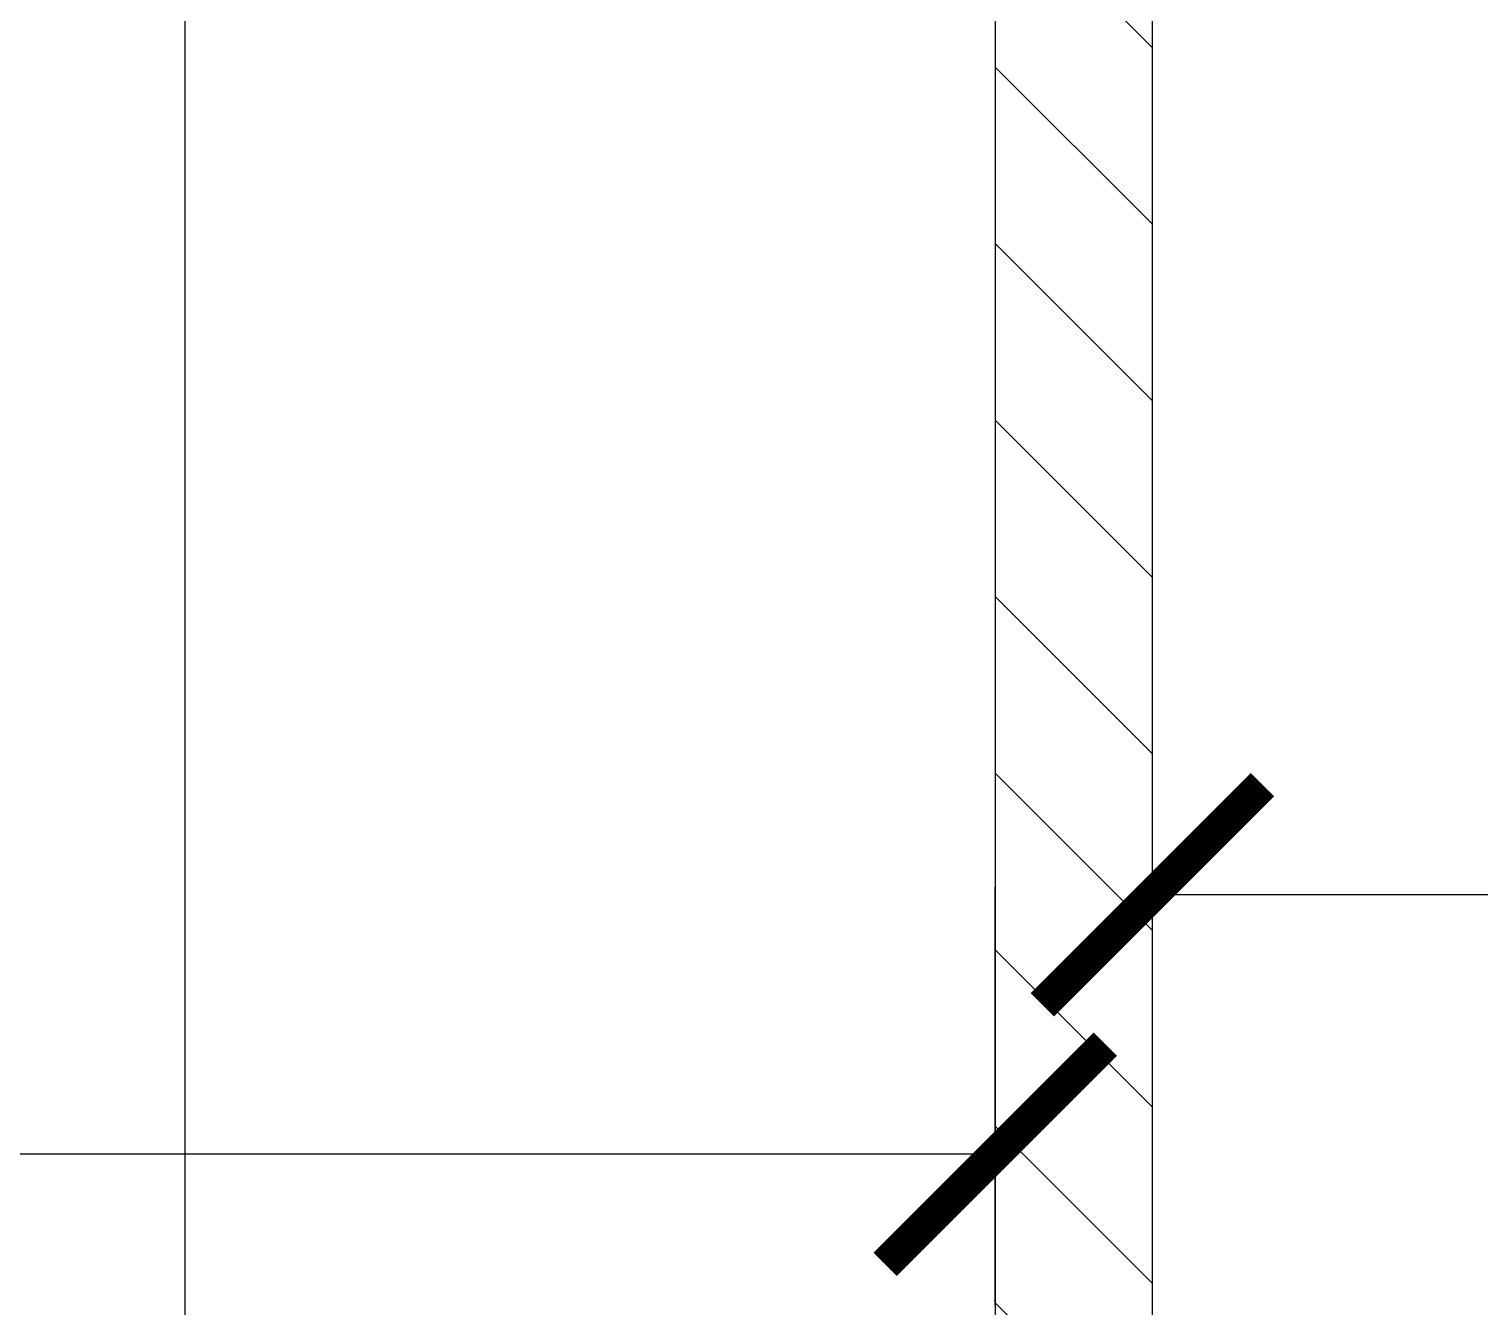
# Model space of a CAD drawing. Header units: millimetres. Extents: x -26398 to 135532, y -376633 to 43268.
# Drawn here: x 18008.1 to 18100.4, y -358641.8 to -358560.5 of the extents above; entities that cross this region are included whole.
import ezdxf

# ---------------------------------------------------------------- set-up
doc = ezdxf.new("R2010")
doc.units = ezdxf.units.MM
for name, color, linetype in [('DIM', 7, 'Continuous'), ('DIM @ 10', 7, 'Continuous'), ('DIM @ 4.5', 7, 'Continuous'), ('DIM @ 5', 7, 'Continuous'), ('DIM @ 8', 7, 'Continuous'), ('TƯỜNG', 52, 'Continuous')]:
    doc.layers.add(name, color=color, linetype=linetype)
doc.styles.get("Standard").update_dxf_attribs({"font": 'arial.ttf'})
doc.dimstyles.new('SCALE dimmatbang', dxfattribs={"dimscale": 70, "dimtxt": 2.7, "dimasz": 1.4, "dimexe": 1.7, "dimexo": 0.7, "dimtad": 1, "dimtoh": 1, "dimdec": 1, "dimtxsty": 'Standard', "dimblk": 'ARCHTICK', "dimcen": 2.5, "dimclrd": 1, "dimclre": 256, "dimadec": 0, "dimazin": 0, "dimtfac": 1, "dimtdec": 1, "dimtmove": 0, "dimatfit": 3, "dimfxl": 1, "dimarcsym": 0})

# ---------------------------------------------------------------- blocks, each defined once
blk = doc.blocks.new('_ArchTick')
at = {"color": 0, "linetype": 'ByBlock', "const_width": 0.15}
blk.add_lwpolyline([(-0.5, -0.5), (0.5, 0.5)], dxfattribs=at)
blk = doc.blocks.new('*D8772')
at = {"layer": 'DEFPOINTS', "color": 0, "transparency": 16777216}
for p in [(18079.598, -358615.552), (18079.598, -358615.552), (18659.598, -358615.552)]:
    blk.add_point(p, dxfattribs=at)
at = {"layer": 'DIM', "lineweight": -2, "transparency": 16777216}
for p, q in [((18079.598, -358612.402), (18079.598, -358607.902)), ((18659.598, -358612.402), (18659.598, -358607.902))]:
    blk.add_line(p, q, dxfattribs=at)
at = {"layer": 'DIM', "color": 1, "lineweight": -2, "transparency": 16777216}
blk.add_line((18659.598, -358615.552), (18079.598, -358615.552), dxfattribs=at)
at = {"layer": 'DIM', "color": 1, "lineweight": -2, "transparency": 16777216, "xscale": 6.3, "yscale": 6.3, "zscale": 6.3, "rotation": 180}
blk.add_blockref('_ArchTick', (18079.598, -358615.552), dxfattribs=at)
at = {"layer": 'DIM', "color": 1, "lineweight": -2, "transparency": 16777216, "xscale": 6.3, "yscale": 6.3, "zscale": 6.3}
blk.add_blockref('_ArchTick', (18659.598, -358615.552), dxfattribs=at)
at = {"layer": 'DIM', "color": 0, "transparency": 16777216, "insert": (18369.598, -358606.536), "char_height": 12.15, "attachment_point": 5}
blk.add_mtext('580', dxfattribs=at)
blk = doc.blocks.new('*D8773')
at = {"layer": 'DEFPOINTS', "color": 0, "transparency": 16777216}
for p in [(18079.598, -358615.552), (18079.598, -358615.552), (18659.598, -358615.552)]:
    blk.add_point(p, dxfattribs=at)
at = {"layer": 'DIM', "lineweight": -2, "transparency": 16777216}
for p, q in [((18079.598, -358608.552), (18079.598, -358598.552)), ((18659.598, -358608.552), (18659.598, -358598.552))]:
    blk.add_line(p, q, dxfattribs=at)
at = {"layer": 'DIM', "color": 1, "lineweight": -2, "transparency": 16777216}
blk.add_line((18659.598, -358615.552), (18079.598, -358615.552), dxfattribs=at)
at = {"layer": 'DIM', "color": 1, "lineweight": -2, "transparency": 16777216, "xscale": 14, "yscale": 14, "zscale": 14, "rotation": 180}
blk.add_blockref('_ArchTick', (18079.598, -358615.552), dxfattribs=at)
at = {"layer": 'DIM', "color": 1, "lineweight": -2, "transparency": 16777216, "xscale": 14, "yscale": 14, "zscale": 14}
blk.add_blockref('_ArchTick', (18659.598, -358615.552), dxfattribs=at)
at = {"layer": 'DIM', "color": 0, "transparency": 16777216, "insert": (18369.598, -358595.517), "char_height": 27, "attachment_point": 5}
blk.add_mtext('580', dxfattribs=at)
blk = doc.blocks.new('*D8774')
at = {"layer": 'DEFPOINTS', "color": 0, "transparency": 16777216}
for p in [(18079.598, -358615.552), (18079.598, -358615.552), (18659.598, -358615.552)]:
    blk.add_point(p, dxfattribs=at)
at = {"layer": 'DIM', "lineweight": -2, "transparency": 16777216}
for p, q in [((18079.598, -358609.952), (18079.598, -358601.952)), ((18659.598, -358609.952), (18659.598, -358601.952))]:
    blk.add_line(p, q, dxfattribs=at)
at = {"layer": 'DIM', "color": 1, "lineweight": -2, "transparency": 16777216}
blk.add_line((18659.598, -358615.552), (18079.598, -358615.552), dxfattribs=at)
at = {"layer": 'DIM', "color": 1, "lineweight": -2, "transparency": 16777216, "xscale": 11.2, "yscale": 11.2, "zscale": 11.2, "rotation": 180}
blk.add_blockref('_ArchTick', (18079.598, -358615.552), dxfattribs=at)
at = {"layer": 'DIM', "color": 1, "lineweight": -2, "transparency": 16777216, "xscale": 11.2, "yscale": 11.2, "zscale": 11.2}
blk.add_blockref('_ArchTick', (18659.598, -358615.552), dxfattribs=at)
at = {"layer": 'DIM', "color": 0, "transparency": 16777216, "insert": (18369.598, -358599.524), "char_height": 21.6, "attachment_point": 5}
blk.add_mtext('580', dxfattribs=at)
blk = doc.blocks.new('*D8775')
at = {"layer": 'DEFPOINTS', "color": 0, "transparency": 16777216}
for p in [(18079.598, -358615.552), (18079.598, -358615.552), (18659.598, -358615.552)]:
    blk.add_point(p, dxfattribs=at)
at = {"layer": 'DIM', "lineweight": -2, "transparency": 16777216}
for p, q in [((18079.598, -358612.052), (18079.598, -358607.052)), ((18659.598, -358612.052), (18659.598, -358607.052))]:
    blk.add_line(p, q, dxfattribs=at)
at = {"layer": 'DIM', "color": 1, "lineweight": -2, "transparency": 16777216}
blk.add_line((18659.598, -358615.552), (18079.598, -358615.552), dxfattribs=at)
at = {"layer": 'DIM', "color": 1, "lineweight": -2, "transparency": 16777216, "xscale": 7, "yscale": 7, "zscale": 7, "rotation": 180}
blk.add_blockref('_ArchTick', (18079.598, -358615.552), dxfattribs=at)
at = {"layer": 'DIM', "color": 1, "lineweight": -2, "transparency": 16777216, "xscale": 7, "yscale": 7, "zscale": 7}
blk.add_blockref('_ArchTick', (18659.598, -358615.552), dxfattribs=at)
at = {"layer": 'DIM', "color": 0, "transparency": 16777216, "insert": (18369.598, -358605.534), "char_height": 13.5, "attachment_point": 5}
blk.add_mtext('580', dxfattribs=at)
blk = doc.blocks.new('*D8796')
at = {"layer": 'DEFPOINTS', "color": 0, "transparency": 16777216}
for p in [(18018.072, -358291.002), (18069.598, -358291.002), (18069.598, -358661.002)]:
    blk.add_point(p, dxfattribs=at)
at = {"layer": 'DIM', "lineweight": -2, "transparency": 16777216}
for p, q in [((18066.448, -358291.002), (18010.422, -358291.002)), ((18066.448, -358661.002), (18010.422, -358661.002))]:
    blk.add_line(p, q, dxfattribs=at)
at = {"layer": 'DIM', "color": 1, "lineweight": -2, "transparency": 16777216}
blk.add_line((18018.072, -358661.002), (18018.072, -358291.002), dxfattribs=at)
at = {"layer": 'DIM', "color": 1, "lineweight": -2, "transparency": 16777216, "xscale": 6.3, "yscale": 6.3, "zscale": 6.3}
for p, rotation in [((18018.072, -358291.002), 90), ((18018.072, -358661.002), 270)]:
    blk.add_blockref('_ArchTick', p, dxfattribs=dict(at, rotation=rotation))
at = {"layer": 'DIM', "color": 0, "transparency": 16777216, "insert": (18009.052, -358476.002), "char_height": 12.15, "attachment_point": 5, "rotation": 90}
blk.add_mtext('370', dxfattribs=at)
blk = doc.blocks.new('*D8797')
at = {"layer": 'DEFPOINTS', "color": 0, "transparency": 16777216}
for p in [(18018.072, -358291.002), (18069.598, -358291.002), (18069.598, -358661.002)]:
    blk.add_point(p, dxfattribs=at)
at = {"layer": 'DIM', "lineweight": -2, "transparency": 16777216}
for p, q in [((18062.598, -358291.002), (18001.072, -358291.002)), ((18062.598, -358661.002), (18001.072, -358661.002))]:
    blk.add_line(p, q, dxfattribs=at)
at = {"layer": 'DIM', "color": 1, "lineweight": -2, "transparency": 16777216}
blk.add_line((18018.072, -358661.002), (18018.072, -358291.002), dxfattribs=at)
at = {"layer": 'DIM', "color": 1, "lineweight": -2, "transparency": 16777216, "xscale": 14, "yscale": 14, "zscale": 14}
for p, rotation in [((18018.072, -358291.002), 90), ((18018.072, -358661.002), 270)]:
    blk.add_blockref('_ArchTick', p, dxfattribs=dict(at, rotation=rotation))
at = {"layer": 'DIM', "color": 0, "transparency": 16777216, "insert": (17998.027, -358476.002), "char_height": 27, "attachment_point": 5, "rotation": 90}
blk.add_mtext('370', dxfattribs=at)
blk = doc.blocks.new('*D8798')
at = {"layer": 'DEFPOINTS', "color": 0, "transparency": 16777216}
for p in [(18018.072, -358291.002), (18069.598, -358291.002), (18069.598, -358661.002)]:
    blk.add_point(p, dxfattribs=at)
at = {"layer": 'DIM', "lineweight": -2, "transparency": 16777216}
for p, q in [((18063.998, -358291.002), (18004.472, -358291.002)), ((18063.998, -358661.002), (18004.472, -358661.002))]:
    blk.add_line(p, q, dxfattribs=at)
at = {"layer": 'DIM', "color": 1, "lineweight": -2, "transparency": 16777216}
blk.add_line((18018.072, -358661.002), (18018.072, -358291.002), dxfattribs=at)
at = {"layer": 'DIM', "color": 1, "lineweight": -2, "transparency": 16777216, "xscale": 11.2, "yscale": 11.2, "zscale": 11.2}
for p, rotation in [((18018.072, -358291.002), 90), ((18018.072, -358661.002), 270)]:
    blk.add_blockref('_ArchTick', p, dxfattribs=dict(at, rotation=rotation))
at = {"layer": 'DIM', "color": 0, "transparency": 16777216, "insert": (18002.036, -358476.002), "char_height": 21.6, "attachment_point": 5, "rotation": 90}
blk.add_mtext('370', dxfattribs=at)
blk = doc.blocks.new('*D8799')
at = {"layer": 'DEFPOINTS', "color": 0, "transparency": 16777216}
for p in [(18018.072, -358291.002), (18069.598, -358291.002), (18069.598, -358661.002)]:
    blk.add_point(p, dxfattribs=at)
at = {"layer": 'DIM', "lineweight": -2, "transparency": 16777216}
for p, q in [((18066.098, -358291.002), (18009.572, -358291.002)), ((18066.098, -358661.002), (18009.572, -358661.002))]:
    blk.add_line(p, q, dxfattribs=at)
at = {"layer": 'DIM', "color": 1, "lineweight": -2, "transparency": 16777216}
blk.add_line((18018.072, -358661.002), (18018.072, -358291.002), dxfattribs=at)
at = {"layer": 'DIM', "color": 1, "lineweight": -2, "transparency": 16777216, "xscale": 7, "yscale": 7, "zscale": 7}
for p, rotation in [((18018.072, -358291.002), 90), ((18018.072, -358661.002), 270)]:
    blk.add_blockref('_ArchTick', p, dxfattribs=dict(at, rotation=rotation))
at = {"layer": 'DIM', "color": 0, "transparency": 16777216, "insert": (18008.05, -358476.002), "char_height": 13.5, "attachment_point": 5, "rotation": 90}
blk.add_mtext('370', dxfattribs=at)
blk = doc.blocks.new('*D8800')
at = {"layer": 'DEFPOINTS', "color": 0, "transparency": 16777216}
for p in [(17284.598, -358632.056), (17284.598, -358644.796), (18069.598, -358644.796)]:
    blk.add_point(p, dxfattribs=at)
at = {"layer": 'DIM', "lineweight": -2, "transparency": 16777216}
for p, q in [((17284.598, -358641.646), (17284.598, -358624.406)), ((18069.598, -358641.646), (18069.598, -358624.406))]:
    blk.add_line(p, q, dxfattribs=at)
at = {"layer": 'DIM', "color": 1, "lineweight": -2, "transparency": 16777216}
blk.add_line((18069.598, -358632.056), (17284.598, -358632.056), dxfattribs=at)
at = {"layer": 'DIM', "color": 1, "lineweight": -2, "transparency": 16777216, "xscale": 6.3, "yscale": 6.3, "zscale": 6.3, "rotation": 180}
blk.add_blockref('_ArchTick', (17284.598, -358632.056), dxfattribs=at)
at = {"layer": 'DIM', "color": 1, "lineweight": -2, "transparency": 16777216, "xscale": 6.3, "yscale": 6.3, "zscale": 6.3}
blk.add_blockref('_ArchTick', (18069.598, -358632.056), dxfattribs=at)
at = {"layer": 'DIM', "color": 0, "transparency": 16777216, "insert": (17677.098, -358623.04), "char_height": 12.15, "attachment_point": 5}
blk.add_mtext('785', dxfattribs=at)
blk = doc.blocks.new('*D8801')
at = {"layer": 'DEFPOINTS', "color": 0, "transparency": 16777216}
for p in [(17284.598, -358632.056), (17284.598, -358644.796), (18069.598, -358644.796)]:
    blk.add_point(p, dxfattribs=at)
at = {"layer": 'DIM', "lineweight": -2, "transparency": 16777216}
for p, q in [((17284.598, -358637.796), (17284.598, -358615.056)), ((18069.598, -358637.796), (18069.598, -358615.056))]:
    blk.add_line(p, q, dxfattribs=at)
at = {"layer": 'DIM', "color": 1, "lineweight": -2, "transparency": 16777216}
blk.add_line((18069.598, -358632.056), (17284.598, -358632.056), dxfattribs=at)
at = {"layer": 'DIM', "color": 1, "lineweight": -2, "transparency": 16777216, "xscale": 14, "yscale": 14, "zscale": 14, "rotation": 180}
blk.add_blockref('_ArchTick', (17284.598, -358632.056), dxfattribs=at)
at = {"layer": 'DIM', "color": 1, "lineweight": -2, "transparency": 16777216, "xscale": 14, "yscale": 14, "zscale": 14}
blk.add_blockref('_ArchTick', (18069.598, -358632.056), dxfattribs=at)
at = {"layer": 'DIM', "color": 0, "transparency": 16777216, "insert": (17677.098, -358612.02), "char_height": 27, "attachment_point": 5}
blk.add_mtext('785', dxfattribs=at)
blk = doc.blocks.new('*D8802')
at = {"layer": 'DEFPOINTS', "color": 0, "transparency": 16777216}
for p in [(17284.598, -358632.056), (17284.598, -358644.796), (18069.598, -358644.796)]:
    blk.add_point(p, dxfattribs=at)
at = {"layer": 'DIM', "lineweight": -2, "transparency": 16777216}
for p, q in [((17284.598, -358639.196), (17284.598, -358618.456)), ((18069.598, -358639.196), (18069.598, -358618.456))]:
    blk.add_line(p, q, dxfattribs=at)
at = {"layer": 'DIM', "color": 1, "lineweight": -2, "transparency": 16777216}
blk.add_line((18069.598, -358632.056), (17284.598, -358632.056), dxfattribs=at)
at = {"layer": 'DIM', "color": 1, "lineweight": -2, "transparency": 16777216, "xscale": 11.2, "yscale": 11.2, "zscale": 11.2, "rotation": 180}
blk.add_blockref('_ArchTick', (17284.598, -358632.056), dxfattribs=at)
at = {"layer": 'DIM', "color": 1, "lineweight": -2, "transparency": 16777216, "xscale": 11.2, "yscale": 11.2, "zscale": 11.2}
blk.add_blockref('_ArchTick', (18069.598, -358632.056), dxfattribs=at)
at = {"layer": 'DIM', "color": 0, "transparency": 16777216, "insert": (17677.098, -358616.027), "char_height": 21.6, "attachment_point": 5}
blk.add_mtext('785', dxfattribs=at)
blk = doc.blocks.new('*D8803')
at = {"layer": 'DEFPOINTS', "color": 0, "transparency": 16777216}
for p in [(17284.598, -358632.056), (17284.598, -358644.796), (18069.598, -358644.796)]:
    blk.add_point(p, dxfattribs=at)
at = {"layer": 'DIM', "lineweight": -2, "transparency": 16777216}
for p, q in [((17284.598, -358641.296), (17284.598, -358623.556)), ((18069.598, -358641.296), (18069.598, -358623.556))]:
    blk.add_line(p, q, dxfattribs=at)
at = {"layer": 'DIM', "color": 1, "lineweight": -2, "transparency": 16777216}
blk.add_line((18069.598, -358632.056), (17284.598, -358632.056), dxfattribs=at)
at = {"layer": 'DIM', "color": 1, "lineweight": -2, "transparency": 16777216, "xscale": 7, "yscale": 7, "zscale": 7, "rotation": 180}
blk.add_blockref('_ArchTick', (17284.598, -358632.056), dxfattribs=at)
at = {"layer": 'DIM', "color": 1, "lineweight": -2, "transparency": 16777216, "xscale": 7, "yscale": 7, "zscale": 7}
blk.add_blockref('_ArchTick', (18069.598, -358632.056), dxfattribs=at)
at = {"layer": 'DIM', "color": 0, "transparency": 16777216, "insert": (17677.098, -358622.038), "char_height": 13.5, "attachment_point": 5}
blk.add_mtext('785', dxfattribs=at)
blk = doc.blocks.new('*U9397')
at = {"layer": 'DIM @ 10'}
dim = blk.add_linear_dim(base=(18079.598, -358615.552), p1=(18659.598, -358615.552), p2=(18079.598, -358615.552), angle=180, dimstyle='SCALE dimmatbang', override={"dimscale": 10, "dimtix": 0, "dimtofl": 1, "dimtmove": 0, "dimatfit": 3}, dxfattribs=at)
dim.commit()
dim.dimension.update_dxf_attribs({"geometry": '*D8773', "text_midpoint": (18369.598, -358595.517)})
at = {"layer": 'DIM @ 4.5'}
dim = blk.add_linear_dim(base=(18079.598, -358615.552), p1=(18659.598, -358615.552), p2=(18079.598, -358615.552), angle=180, dimstyle='SCALE dimmatbang', override={"dimscale": 4.5, "dimtix": 0, "dimtofl": 1, "dimtmove": 0, "dimatfit": 3}, dxfattribs=at)
dim.commit()
dim.dimension.update_dxf_attribs({"geometry": '*D8772', "text_midpoint": (18369.598, -358606.536)})
at = {"layer": 'DIM @ 5'}
dim = blk.add_linear_dim(base=(18079.598, -358615.552), p1=(18659.598, -358615.552), p2=(18079.598, -358615.552), angle=180, dimstyle='SCALE dimmatbang', override={"dimscale": 5, "dimtix": 0, "dimtofl": 1, "dimtmove": 0, "dimatfit": 3}, dxfattribs=at)
dim.commit()
dim.dimension.update_dxf_attribs({"geometry": '*D8775', "text_midpoint": (18369.598, -358605.534)})
at = {"layer": 'DIM @ 8'}
dim = blk.add_linear_dim(base=(18079.598, -358615.552), p1=(18659.598, -358615.552), p2=(18079.598, -358615.552), angle=180, dimstyle='SCALE dimmatbang', override={"dimscale": 8, "dimtix": 0, "dimtofl": 1, "dimtmove": 0, "dimatfit": 3}, dxfattribs=at)
dim.commit()
dim.dimension.update_dxf_attribs({"geometry": '*D8774', "text_midpoint": (18369.598, -358599.524)})
blk = doc.blocks.new('*U9403')
at = {"layer": 'DIM @ 10'}
dim = blk.add_linear_dim(base=(18018.072, -358291.002), p1=(18069.598, -358661.002), p2=(18069.598, -358291.002), angle=90, dimstyle='SCALE dimmatbang', override={"dimscale": 10, "dimtix": 0, "dimtofl": 1, "dimtmove": 0, "dimatfit": 3}, dxfattribs=at)
dim.commit()
dim.dimension.update_dxf_attribs({"geometry": '*D8797', "text_midpoint": (17998.027, -358476.002)})
at = {"layer": 'DIM @ 4.5'}
dim = blk.add_linear_dim(base=(18018.072, -358291.002), p1=(18069.598, -358661.002), p2=(18069.598, -358291.002), angle=90, dimstyle='SCALE dimmatbang', override={"dimscale": 4.5, "dimtix": 0, "dimtofl": 1, "dimtmove": 0, "dimatfit": 3}, dxfattribs=at)
dim.commit()
dim.dimension.update_dxf_attribs({"geometry": '*D8796', "text_midpoint": (18009.052, -358476.002)})
at = {"layer": 'DIM @ 5'}
dim = blk.add_linear_dim(base=(18018.072, -358291.002), p1=(18069.598, -358661.002), p2=(18069.598, -358291.002), angle=90, dimstyle='SCALE dimmatbang', override={"dimscale": 5, "dimtix": 0, "dimtofl": 1, "dimtmove": 0, "dimatfit": 3}, dxfattribs=at)
dim.commit()
dim.dimension.update_dxf_attribs({"geometry": '*D8799', "text_midpoint": (18008.05, -358476.002)})
at = {"layer": 'DIM @ 8'}
dim = blk.add_linear_dim(base=(18018.072, -358291.002), p1=(18069.598, -358661.002), p2=(18069.598, -358291.002), angle=90, dimstyle='SCALE dimmatbang', override={"dimscale": 8, "dimtix": 0, "dimtofl": 1, "dimtmove": 0, "dimatfit": 3}, dxfattribs=at)
dim.commit()
dim.dimension.update_dxf_attribs({"geometry": '*D8798', "text_midpoint": (18002.036, -358476.002)})
blk = doc.blocks.new('*U9404')
at = {"layer": 'DIM @ 10'}
dim = blk.add_linear_dim(base=(17284.598, -358632.056), p1=(18069.598, -358644.796), p2=(17284.598, -358644.796), angle=180, dimstyle='SCALE dimmatbang', override={"dimscale": 10, "dimtix": 0, "dimtofl": 1, "dimtmove": 0, "dimatfit": 3}, dxfattribs=at)
dim.commit()
dim.dimension.update_dxf_attribs({"geometry": '*D8801', "text_midpoint": (17677.098, -358612.02)})
at = {"layer": 'DIM @ 4.5'}
dim = blk.add_linear_dim(base=(17284.598, -358632.056), p1=(18069.598, -358644.796), p2=(17284.598, -358644.796), angle=180, dimstyle='SCALE dimmatbang', override={"dimscale": 4.5, "dimtix": 0, "dimtofl": 1, "dimtmove": 0, "dimatfit": 3}, dxfattribs=at)
dim.commit()
dim.dimension.update_dxf_attribs({"geometry": '*D8800', "text_midpoint": (17677.098, -358623.04)})
at = {"layer": 'DIM @ 5'}
dim = blk.add_linear_dim(base=(17284.598, -358632.056), p1=(18069.598, -358644.796), p2=(17284.598, -358644.796), angle=180, dimstyle='SCALE dimmatbang', override={"dimscale": 5, "dimtix": 0, "dimtofl": 1, "dimtmove": 0, "dimatfit": 3}, dxfattribs=at)
dim.commit()
dim.dimension.update_dxf_attribs({"geometry": '*D8803', "text_midpoint": (17677.098, -358622.038)})
at = {"layer": 'DIM @ 8'}
dim = blk.add_linear_dim(base=(17284.598, -358632.056), p1=(18069.598, -358644.796), p2=(17284.598, -358644.796), angle=180, dimstyle='SCALE dimmatbang', override={"dimscale": 8, "dimtix": 0, "dimtofl": 1, "dimtmove": 0, "dimatfit": 3}, dxfattribs=at)
dim.commit()
dim.dimension.update_dxf_attribs({"geometry": '*D8802', "text_midpoint": (17677.098, -358616.027)})

msp = doc.modelspace()

# ---------------------------------------------------------------- hatches: boundary and pattern name
at = {"layer": 'TƯỜNG'}
h = msp.add_hatch(dxfattribs=at)
h.set_pattern_fill('ANSI31', color=256, scale=2.5, angle=90)
h.set_pattern_definition([(135, (13712.819, -369068.479), (-5.61266, -5.61266), [])])
h.paths.add_polyline_path([(16079.598, -358281.002), (16079.598, -358661.002), (16089.598, -358661.002), (16089.598, -358291.002), (16674.598, -358291.002), (16674.598, -358661.002), (16684.598, -358661.002), (16684.598, -358291.002), (16974.598, -358291.002), (16974.598, -358661.002), (16984.598, -358661.002), (16984.598, -358291.002), (17274.598, -358291.002), (17274.598, -358661.002), (17284.598, -358661.002), (17284.598, -358291.002), (18069.598, -358291.002), (18069.598, -358661.002), (18079.598, -358661.002), (18079.598, -358291.002), (18659.598, -358291.002), (18659.598, -358281.002), (18079.598, -358281.002), (16679.598, -358281.002)], flags=17)
h.paths.add_polyline_path([(16689.598, -358071.002), (16689.598, -357701.002), (16679.598, -357701.002), (16679.598, -358071.002), (16089.598, -358071.002), (16089.598, -357701.002), (16079.598, -357701.002), (16079.598, -358081.002), (16679.598, -358081.002), (17679.598, -358081.002), (18659.598, -358081.002), (18659.598, -358071.002), (17689.598, -358071.002), (17689.598, -357701.002), (17679.598, -357701.002), (17679.598, -358071.002)], flags=17)
h.paths.add_polyline_path([(15799.598, -358661.002), (15799.598, -358681.002), (18679.598, -358681.002), (18679.598, -357681.002), (15779.598, -357681.002), (15779.598, -358661.002), (15799.598, -358661.002), (15799.598, -357701.002), (18659.598, -357701.002), (18659.598, -358661.002)])
h.paths.add_polyline_path([(15779.598, -358661.002), (15779.598, -358681.002), (15799.598, -358681.002), (15799.598, -358661.002)], flags=17)

# ---------------------------------------------------------------- linework, layer by layer
msp.add_lwpolyline([(17284.598, -358661.002), (17284.598, -358291.002), (18069.598, -358291.002), (18069.598, -358661.002), (18079.598, -358661.002), (18079.598, -358291.002), (18659.598, -358291.002), (18659.598, -358281.002), (18079.598, -358281.002), (16679.598, -358281.002), (16079.598, -358281.002), (16079.598, -358661.002), (16089.598, -358661.002), (16089.598, -358291.002), (16674.598, -358291.002), (16674.598, -358661.002), (16684.598, -358661.002), (16684.598, -358291.002), (16974.598, -358291.002), (16974.598, -358661.002), (16984.598, -358661.002), (16984.598, -358291.002), (17274.598, -358291.002), (17274.598, -358661.002)], close=True, dxfattribs=at)

# ---------------------------------------------------------------- block references
at = {"layer": 'DIM'}
for name in ['*U9403', '*U9397', '*U9404']:
    msp.add_blockref(name, (0, 0), dxfattribs=at)

doc.saveas('drawing.dxf')
